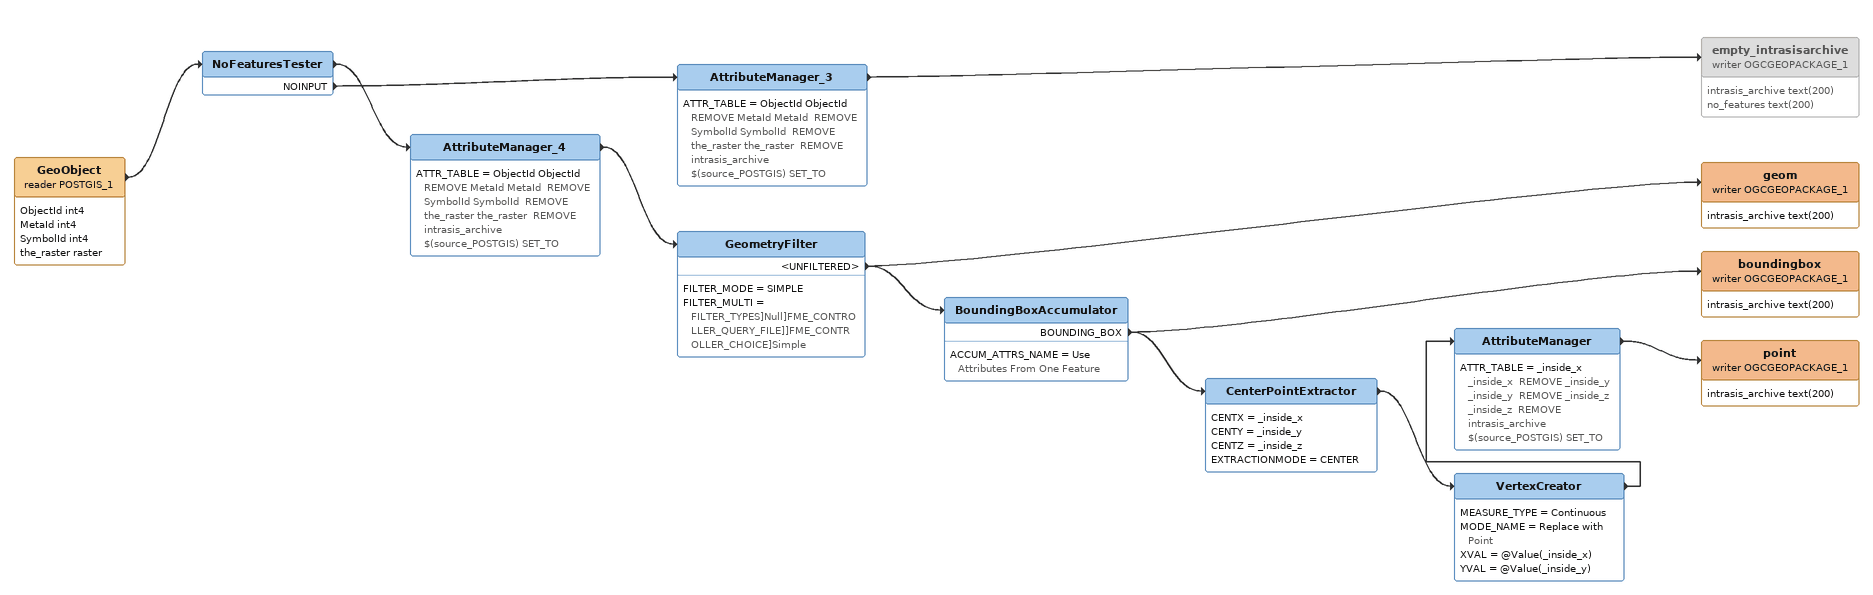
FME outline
GeoObject (reader POSTGIS_1)
    attributes: ObjectId int4, MetaId int4, SymbolId int4, the_raster raster
    -> NoFeaturesTester
NoFeaturesTester
    NOINPUT -> AttributeManager_3
    -> AttributeManager_4
AttributeManager_3
    ATTR_TABLE = ObjectId ObjectId  REMOVE MetaId MetaId  REMOVE SymbolId SymbolId  REMOVE the_raster the_raster  REMOVE  intrasis_archive $(source_POSTGIS) SET_TO
    -> empty_intrasisarchive (writer OGCGEOPACKAGE_1)
empty_intrasisarchive (writer OGCGEOPACKAGE_1) [off]
    attributes: intrasis_archive text(200), no_features text(200)
AttributeManager_4
    ATTR_TABLE = ObjectId ObjectId  REMOVE MetaId MetaId  REMOVE SymbolId SymbolId  REMOVE the_raster the_raster  REMOVE  intrasis_archive $(source_POSTGIS) SET_TO
    -> GeometryFilter
GeometryFilter
    FILTER_MODE = SIMPLE
    FILTER_MULTI = FILTER_TYPES]Null]FME_CONTROLLER_QUERY_FILE]]FME_CONTROLLER_CHOICE]Simple
    <UNFILTERED> -> BoundingBoxAccumulator
    <UNFILTERED> -> geom (writer OGCGEOPACKAGE_1)
geom (writer OGCGEOPACKAGE_1)
    attributes: intrasis_archive text(200)
BoundingBoxAccumulator
    ACCUM_ATTRS_NAME = Use Attributes From One Feature
    BOUNDING_BOX -> CenterPointExtractor
    BOUNDING_BOX -> boundingbox (writer OGCGEOPACKAGE_1)
boundingbox (writer OGCGEOPACKAGE_1)
    attributes: intrasis_archive text(200)
CenterPointExtractor
    CENTX = _inside_x
    CENTY = _inside_y
    CENTZ = _inside_z
    EXTRACTIONMODE = CENTER
    -> VertexCreator
VertexCreator
    MEASURE_TYPE = Continuous
    MODE_NAME = Replace with Point
    XVAL = @Value(_inside_x)
    YVAL = @Value(_inside_y)
    -> AttributeManager
AttributeManager
    ATTR_TABLE = _inside_x _inside_x  REMOVE _inside_y _inside_y  REMOVE _inside_z _inside_z  REMOVE  intrasis_archive $(source_POSTGIS) SET_TO
    -> point (writer OGCGEOPACKAGE_1)
point (writer OGCGEOPACKAGE_1)
    attributes: intrasis_archive text(200)
